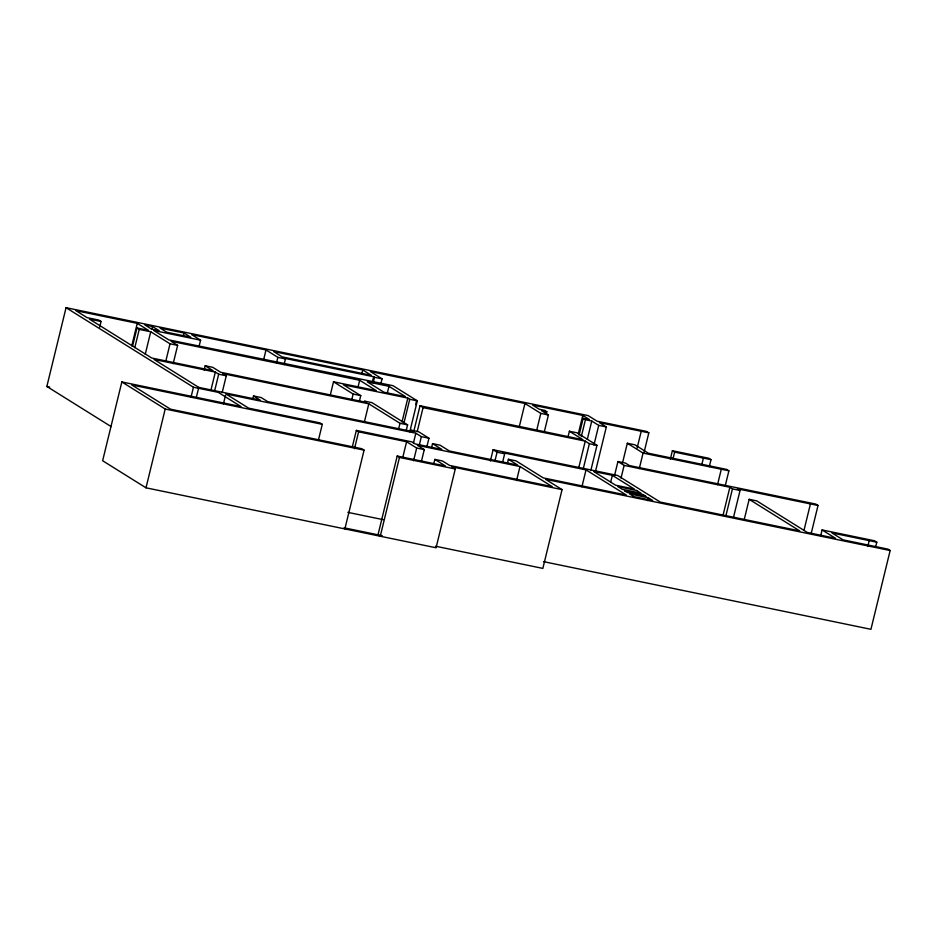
<?xml version="1.0" encoding="UTF-8"?>
<svg xmlns="http://www.w3.org/2000/svg" width="937" height="937" viewBox="0 0 937 937"><rect width="100%" height="100%" fill="white"/><g stroke="black" fill="none" stroke-linecap="round" stroke-linejoin="round"><path stroke-width="1.41" d="M111.163 426.628L46.85 386.466L66.058 307.687L588.12 415.595L597.103 421.205L646.553 431.43L648.826 432.835L644.047 452.454M99.685 327.13L101.055 321.496L98.795 320.079L87.141 317.678L75.92 310.662L137.259 323.347L148.479 330.351L136.978 327.973L132.527 346.268M66.058 307.687L193.444 387.239L218.262 392.357L241.02 406.576L121.845 381.945L102.637 460.735L145.996 487.814L436.068 547.77L455.277 468.98L451.845 466.837L562.059 489.618L542.851 568.408L435.506 546.212M131.766 345.858L137.259 323.347M134.787 347.674L139.238 329.391L136.978 327.973M145.247 354.28L150.74 331.768L139.238 329.391M151.771 329.297L152.45 326.486L144.848 324.916L151.548 329.098L159.149 330.667L152.45 326.486M165.919 360.698L170.03 343.809L150.74 331.768M173.169 363.673L177.632 345.378L171.049 341.267L359.667 380.258L376.264 390.624L333.513 381.792L330.433 394.454M145.996 487.814L165.205 409.024L121.845 381.945M183.347 335.833L184.027 333.01L160.051 328.055L166.739 332.237L190.726 337.191L184.027 333.01M199.206 345.8L200.588 340.178L191.628 334.579L266.003 349.958L277.867 357.36L285.457 358.93L284.087 364.563M191.043 397.077L193.444 387.239M196.372 397.241L198.773 387.391L153.996 359.421L215.334 372.106L218.696 374.203L226.285 375.772L222.174 392.65M204.161 369.986L205.191 365.77L212.781 367.339L220.663 372.258L366.543 402.418L364.446 401.106L372.048 402.676L407.595 424.871L406.225 430.505M210.872 390.389L215.334 372.106M214.573 391.08L218.696 374.203M223.451 403.777L225.512 395.344M252.849 398.775L253.529 395.964L261.13 397.534L267.713 401.633L413.58 431.793L410.898 430.118L418.499 431.688L428.959 438.223L426.897 446.656M263.602 359.808L266.003 349.958M276.485 362.994L277.867 357.36M318.51 439.793L322.281 424.32L320.021 422.903L248.621 408.145L225.852 393.938L415.841 433.199L421.357 436.654L428.959 438.223M351.785 399.677L353.155 394.055L333.513 381.792M357.957 387.297L359.667 380.258M361.741 374.179L362.771 369.963L273.592 351.527L282.166 356.88L371.345 375.315L362.771 369.963M359.375 401.247L360.757 395.625L343.375 384.767L407.829 398.096L409.738 399.291L417.328 400.86L409.785 431.805M352.23 447.3L356.341 430.411L411.917 441.901L415.114 443.892L441.807 449.409L432.543 443.623L431.512 447.851M354.491 448.718L358.602 431.828L356.341 430.411M372.235 382.355L373.605 376.721L284.426 358.285L285.457 358.93M373.125 382.917L374.507 377.283L373.605 376.721M364.341 422.118L368.803 403.824L222.936 373.676L226.285 375.772M344.875 528.913L364.083 450.135L361.823 448.718L170.534 409.176L131.707 384.931L322.281 424.32M381.031 383.069L382.062 378.841L370.326 371.52L524.954 403.484L540.813 413.393L548.414 414.962L544.303 431.84M387.25 393.353L388.96 386.313L367.269 381.827L383.865 392.193L405.557 396.679L388.96 386.313M398.623 428.935L399.994 423.301L368.803 403.824M401.996 422.013L407.829 398.096M403.906 423.208L409.738 399.291M397.206 456.026L377.998 534.816L380.258 536.233L399.467 457.443L397.206 456.026L445.415 465.994L434.85 459.399L433.819 463.616M402.816 457.221L406.588 441.749L358.602 431.828M415.641 404.667L416.672 400.439M413.873 431.043L420.045 405.721L582.978 439.722L569.391 431.231L568.021 436.853M413.44 443.049L415.841 433.199M417.234 431.524L423.067 407.607L420.045 405.721M413.592 460.711L416.672 448.05L406.588 441.749M419.307 445.087L421.357 436.654M421.533 460.875L424.274 449.619L417.375 445.309L519.988 466.521L552.198 486.631L449.584 465.42L442.451 460.969L434.85 459.399M490.379 460.992L493.12 449.737L617.67 475.481L660.234 502.068L799.718 530.892L749.167 499.327L744.365 519.016M495.017 460.653L497.067 452.208L493.12 449.737M502.607 462.222L504.668 453.777L502.982 452.723L586.023 469.894L626.326 495.052L543.273 477.893L515.994 460.852L508.404 459.282L507.374 463.499M519.121 427.401L524.954 403.484M516.568 480.587L519.988 466.521M536.702 430.27L540.813 413.393M546.142 414.576L546.833 411.765L544.573 410.347L539.279 409.258L532.556 405.053L582.779 415.431L589.514 419.635L583.165 418.324L579.043 435.201M578.328 433.726L582.779 415.431M581.303 436.619L585.426 419.741L583.165 418.324M578.726 467.868L585.25 441.128L423.067 407.607M587.312 439.336L591.774 421.053L585.426 419.741M583.201 469.039L589.373 443.716L585.25 441.128M581.912 486.772L586.023 469.894M593.917 445.087L598.72 425.386L591.774 421.053M590.802 470.608L596.974 445.286L576.993 432.8L569.391 431.231M595.346 471.979L606.321 426.956L599.375 422.622L648.826 432.835M610.619 482.368L612.341 475.328L593.625 471.463L615.632 485.202L634.349 489.079L612.341 475.328M614.508 475.609L617.94 461.543L625.529 463.112L629.453 465.572L815.764 504.071L818.024 505.488L811.196 533.504M622.519 462.948L627.322 443.248L634.923 444.817L648.404 453.239L726.632 469.414L728.892 470.819L725.133 486.233M621.032 478.069L624.124 465.408L617.94 461.543M637.125 448.073L641.224 431.266M639.303 468.559L643.075 453.086L627.322 443.248M647.561 500.569L648.24 497.758L629.535 493.881L633.916 496.622L652.632 500.487L648.24 497.758M670.33 459.13L672.379 450.72L708.747 458.24L711.007 459.657L709.297 466.661M672.918 459.177L674.64 452.138L672.379 450.72M701.696 465.092L703.406 458.088M717.543 484.663L721.291 469.25M723.001 515.409L729.864 487.263L624.124 465.408M725.941 515.619L732.453 488.891L729.864 487.263M733.542 517.189L740.054 490.461L737.454 488.833L818.024 505.488M803.946 530.529L810.423 503.919M820.73 535.566L822.112 529.944L874.526 540.778L876.798 542.195L875.767 546.388M867.826 546.224L869.196 540.626M876.798 542.195L831.962 532.93L843.066 539.853L887.889 549.117L890.15 550.534L870.941 629.313L543.495 561.638M200.588 340.178L153.809 330.503L168.777 339.862L393.048 385.704L417.328 400.86M546.833 411.765L541.539 410.664L548.414 414.962M374.507 377.283L382.062 378.841M101.055 321.496L89.402 319.084L151.735 358.016L213.074 370.689L205.191 365.77M598.72 425.386L606.321 426.956M170.03 343.809L177.632 345.378M674.64 452.138L711.007 459.657M643.075 453.086L728.892 470.819M353.155 394.055L360.757 395.625M589.373 443.716L596.974 445.286M732.453 488.891L740.054 490.461M399.994 423.301L407.595 424.871M749.167 499.327L756.768 500.897L807.319 532.462L835.464 538.283L822.112 529.944M198.773 387.391L260.111 400.064L253.529 395.964M497.067 452.208L504.668 453.777M432.543 443.623L440.132 445.204L449.397 450.99L517.728 465.103L508.404 459.282M416.672 448.05L424.274 449.619M890.15 550.534L545.545 479.299L562.059 489.618M165.205 409.024L364.083 450.135M399.467 457.443L455.277 468.98M46.85 386.466L49.708 387.063M347.873 512.363L383.151 519.66M344.031 527.8L382.249 535.695M636.61 490.484L617.905 486.619L622.215 489.313L640.92 493.178L636.61 490.484M643.192 494.595L624.475 490.73L627.263 492.475L645.98 496.341L643.192 494.595"/></g></svg>
